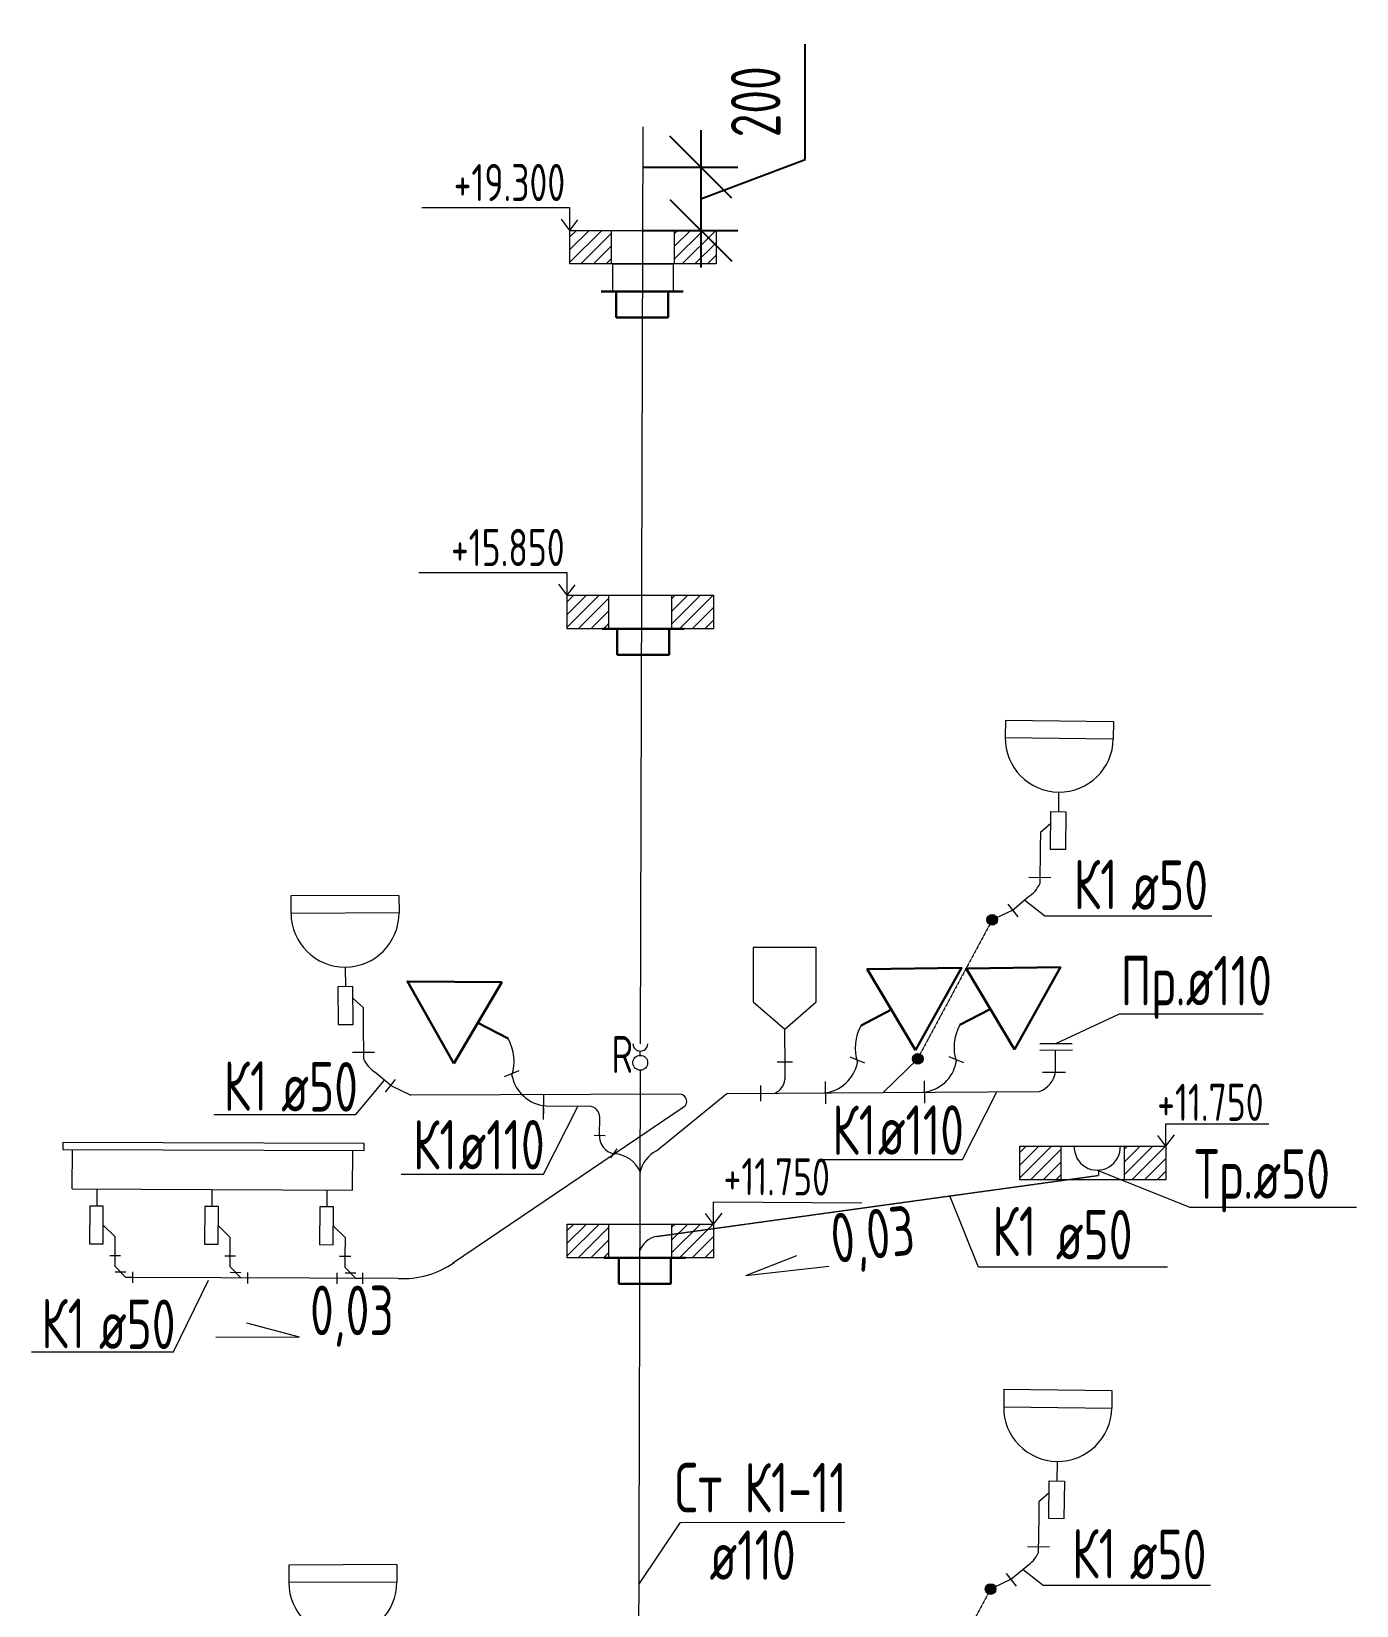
# Model space of a CAD drawing. Header units: millimetres. Extents: x -8689834 to 9419935, y -370377 to 166066.
# Drawn here: x -30921 to -25570, y -302384 to -296027 of the extents above; entities that cross this region are included whole.
import ezdxf

# ---------------------------------------------------------------- set-up
doc = ezdxf.new("R2010")
doc.units = ezdxf.units.MM
doc.header["$MEASUREMENT"] = 0
doc.linetypes.add('01_base$0$DASHED2', pattern=[0.375, 0.25, -0.125])
doc.layers.get('0').update_dxf_attribs({"color": 250, "lineweight": 9})
for name, color, linetype, lineweight in [('_ВК-Text К1', 7, 'Continuous', 30), ('_ВК-К1', 14, 'Continuous', 40), ('_ВК-К3', 30, 'Continuous', 40), ('_ВК-переход на SML', 3, 'Continuous', 30), ('_ВК-противопожарные муфты', 1, 'Continuous', 30), ('_Санпр', 7, 'Continuous', 30), ('_Сантехника', 7, 'Continuous', 30), ('ВК_канализация', 32, 'Continuous', 30), ('тх разм', 250, 'Continuous', 9)]:
    doc.layers.add(name, color=color, linetype=linetype, lineweight=lineweight)
doc.layers.add('PDF __Сантехника', color=7, linetype='Continuous')
doc.styles.add('ISOCPEUR', font='isocpeur.ttf', dxfattribs={"width": 0.7})
doc.styles.add('ГОСТ 2.304', font='isocpeur.ttf', dxfattribs={"width": 0.7})
doc.dimstyles.new('СПДС', dxfattribs={"dimscale": 100, "dimtxt": 2.5, "dimasz": 2.5, "dimexe": 1.5, "dimexo": 0, "dimgap": 1, "dimtad": 1, "dimdec": 0, "dimrnd": 1, "dimtxsty": 'ГОСТ 2.304', "dimblk": 'OBLIQUE', "dimcen": 2.5, "dimdle": 1.5, "dimadec": 0, "dimazin": 2, "dimtfac": 0.75, "dimtdec": 0, "dimtmove": 1, "dimatfit": 3, "dimfxl": 1, "dimtolj": 1, "dimarcsym": 1})

# ---------------------------------------------------------------- blocks, each defined once
blk = doc.blocks.new('Протв_муфта')
at = {"layer": '_ВК-противопожарные муфты', "ltscale": 200, "transparency": 33554687}
for p, q in [((-205634.7, 240869.1), (-206106.4, 240869.1)), ((-206020.5, 240719.1), (-206020.5, 240869.1)), ((-205720.5, 240869.1), (-205720.5, 240719.1)), ((-205720.5, 240719.1), (-206020.5, 240719.1))]:
    blk.add_line(p, q, dxfattribs=at)
blk = doc.blocks.new('_Oblique')
at = {"color": 0, "linetype": 'ByBlock', "lineweight": -2}
blk.add_line((-0.5, -0.5), (0.5, 0.5), dxfattribs=at)
blk = doc.blocks.new('*D2071')
at = {"layer": 'тх разм', "color": 0, "lineweight": -2, "ltscale": 100, "transparency": 16777216}
for p, q in [((-27795.7, -296543.8), (-27795.7, -296077.8)), ((-28217.9, -296425.3), (-28217.9, -296980)), ((-28217.9, -296702.7), (-27795.7, -296543.8)), ((-28449.9, -296575.3), (-28067.9, -296575.3)), ((-28450.9, -296830), (-28067.9, -296830))]:
    blk.add_line(p, q, dxfattribs=at)
at = {"layer": 'тх разм', "color": 0, "lineweight": -2, "ltscale": 100, "transparency": 16777216, "xscale": 250, "yscale": 250, "zscale": 250}
for p, rotation in [((-28217.9, -296575.3), 90), ((-28217.9, -296830), 270)]:
    blk.add_blockref('_Oblique', p, dxfattribs=dict(at, rotation=rotation))
at = {"layer": 'тх разм', "color": 0, "lineweight": 13, "ltscale": 100, "transparency": 16777216, "insert": (-27995.7, -296310.8), "char_height": 250, "attachment_point": 5, "rotation": 90, "style": 'ГОСТ 2.304'}
blk.add_mtext('\\A1;{\\H0.8x;200}', dxfattribs=at)
blk = doc.blocks.new('Унитаз')
at = {"layer": '_Сантехника', "lineweight": 30}
blk.add_line((-161311, 33423.9), (-161136.8, 33336.3), dxfattribs=at)
blk.add_lwpolyline([(-161445.9, 33190.8), (-161714.3, 33656.9), (-161176.2, 33656.9)], close=True, dxfattribs=at)

msp = doc.modelspace()

# ---------------------------------------------------------------- hatches: boundary and pattern name
at = {"ltscale": 500, "transparency": 33554636}
h = msp.add_hatch(color=7, dxfattribs=at)
h.dxf.hatch_style = 1
h.paths.add_polyline_path([(-27062.1, -299610.1, 1), (-27019.8, -299619.1, 1)])
h = msp.add_hatch(color=7, dxfattribs=at)
h.dxf.hatch_style = 1
h.paths.add_polyline_path([(-27362.3, -300171.8, 1), (-27320, -300180.7, 1)])
h = msp.add_hatch(color=7, dxfattribs=at)
h.dxf.hatch_style = 1
h.paths.add_polyline_path([(-27068.4, -302312.9, 1), (-27026.1, -302321.9, 1)])
at = {"layer": '_ВК-К3', "lineweight": 13}
h = msp.add_hatch(dxfattribs=at)
h.set_pattern_fill('ANSI31', scale=11.388071, angle=180)
h.set_pattern_definition([(225, (-82324.673, -317197.923), (25.566948, -25.566948), [])])
h.paths.add_polyline_path([(-28745.9, -296965.5), (-28579.1, -296965.5), (-28579.1, -296830), (-28745.9, -296830)])
h.paths.add_polyline_path([(-28323.3, -296965.5), (-28155.9, -296965.5), (-28155.9, -296830), (-28323.3, -296830)])
h = msp.add_hatch(dxfattribs=at)
h.set_pattern_fill('ANSI31', scale=11.388071, angle=180)
h.set_pattern_definition([(225, (-82335.6, -318671.926), (25.566948, -25.566948), [])])
h.paths.add_polyline_path([(-28756.8, -298439.5), (-28590.1, -298439.5), (-28590.1, -298304), (-28756.8, -298304)])
h.paths.add_polyline_path([(-28334.2, -298439.5), (-28166.9, -298439.5), (-28166.9, -298304), (-28334.2, -298304)])
h = msp.add_hatch(dxfattribs=at)
h.set_pattern_fill('ANSI31', scale=11.388071, angle=180)
h.set_pattern_definition([(225, (-80508.282, -320896.476), (25.566948, -25.566948), [])])
h.paths.add_polyline_path([(-26929.5, -300664.1), (-26762.7, -300664.1), (-26762.7, -300528.5), (-26929.5, -300528.5)])
h.paths.add_polyline_path([(-26506.9, -300664.1), (-26339.5, -300664.1), (-26339.5, -300528.5), (-26506.9, -300528.5)])
h = msp.add_hatch(dxfattribs=at)
h.set_pattern_fill('ANSI31', scale=11.388071, angle=180)
h.set_pattern_definition([(225, (-82335.6, -321211.68), (25.566948, -25.566948), [])])
h.paths.add_polyline_path([(-28756.8, -300979.3), (-28590.1, -300979.3), (-28590.1, -300843.7), (-28756.8, -300843.7)])
h.paths.add_polyline_path([(-28334.2, -300979.3), (-28166.9, -300979.3), (-28166.9, -300843.7), (-28334.2, -300843.7)])

# ---------------------------------------------------------------- linework, layer by layer
at = {"color": 244, "ltscale": 500, "true_color": 0x991b1e}
for points in [[(-28461.2, -300115.1), (-28449.9, -296412.3)], [(-26977.5, -299551.6), (-26937.5, -299602.9)], [(-28483.1, -307888.6), (-28461.5, -300221.8)], [(-26983.8, -302254.4), (-26943.8, -302305.7)]]:
    msp.add_lwpolyline(points, dxfattribs=at)
at = {"color": 7, "ltscale": 500}
for points in [[(-28745.9, -296830), (-28745.9, -296739.5), (-29344.8, -296739.6)], [(-28745.9, -296830), (-28780.6, -296784.9)], [(-28745.9, -296830), (-28713.8, -296787.3)], [(-28756.8, -298304), (-28756.8, -298213.5), (-29355.7, -298213.6)], [(-28756.8, -298304), (-28791.5, -298258.9)], [(-28756.8, -298304), (-28724.7, -298261.3)], [(-30184.1, -300400.5), (-29610.4, -300400.5), (-29494.3, -300262.6)], [(-26339.5, -300528.5), (-26371.6, -300485.9)], [(-26339.5, -300528.5), (-26339.5, -300438), (-25923.6, -300438.1)], [(-26339.5, -300528.5), (-26304.8, -300483.5)], [(-28166.9, -300843.7), (-28198.7, -300800.9)], [(-28166.9, -300843.7), (-28166.3, -300753.2), (-27567.4, -300756.9)], [(-28166.9, -300843.7), (-28131.9, -300798.9)], [(-30920.5, -301359.4), (-30346.7, -301359.4), (-30205.5, -301070)]]:
    msp.add_lwpolyline(points, dxfattribs=at)
at = {"color": 18, "ltscale": 500, "true_color": 0x000000, "elevation": 0}
for points in [[(-26153.3, -299599.9), (-26828.6, -299599.9), (-26909.6, -299536.7)], [(-26159.6, -302302.7), (-26834.9, -302302.7), (-26915.9, -302239.5)]]:
    msp.add_lwpolyline(points, dxfattribs=at)
at = {"color": 244, "ltscale": 100, "true_color": 0x991b1e, "elevation": 0}
for points in [[(-26960.3, -299576.3), (-27040.9, -299614.6)], [(-28844.9, -300365.4), (-28669.2, -300367.5)], [(-28285.2, -300370.5), (-29220, -301002.6)], [(-29440, -301063), (-30511.3, -301059.4)], [(-26966.6, -302279.1), (-27047.2, -302317.4)]]:
    msp.add_lwpolyline(points, dxfattribs=at)
at = {"color": 18, "linetype": '01_base$0$DASHED2', "true_color": 0x000000}
for points in [[(-27040.9, -299614.6), (-27334.2, -300160.5)], [(-27047.2, -302317.4), (-27340.5, -302863.3)]]:
    msp.add_lwpolyline(points, dxfattribs=at)
at = {"color": 18, "ltscale": 100, "true_color": 0x000000, "elevation": 0}
msp.add_lwpolyline([(-26783.4, -300114.2), (-26526.3, -299993.9), (-25946, -299993.9)], dxfattribs=at)
at = {"color": 244, "ltscale": 500, "true_color": 0x991b1e, "elevation": 0}
for points in [[(-26848.9, -300114.6), (-26717.9, -300113.8)], [(-26847.9, -300140.6), (-26716.9, -300139.8)], [(-26785.2, -300229), (-26785.7, -300140.2)], [(-26837.4, -300230.4), (-26745.2, -300230.2)], [(-29451.4, -300259.5), (-29491.7, -300310.6)]]:
    msp.add_lwpolyline(points, dxfattribs=at)
at = {"color": 244, "ltscale": 100, "true_color": 0x991b1e}
for points in [[(-27341.2, -300176.2), (-27481.2, -300311.7)], [(-29468.7, -300284.1), (-29388.4, -300322.9)], [(-28300.4, -300318.8), (-29388.4, -300322.9)], [(-28396.2, -300547), (-28112.1, -300315.4), (-26850.3, -300308)]]:
    msp.add_lwpolyline(points, dxfattribs=at)
at = {"color": 7, "ltscale": 500, "elevation": 0}
for points in [[(-29427.2, -300641.7), (-28853.4, -300641.7), (-28714.8, -300368.3)], [(-27734.1, -300582.4), (-27160.3, -300582.4), (-27021.7, -300309)], [(-26332.6, -301017.7), (-27096.8, -301017.7), (-27212.5, -300729.7)]]:
    msp.add_lwpolyline(points, dxfattribs=at)
at = {"color": 244, "linetype": '01_base$0$DASHED2', "true_color": 0x991b1e}
msp.add_lwpolyline([(-28397.5, -300893.3), (-26612.7, -300646.8), (-26612.7, -300646.8), (-26612.7, -300646.8)], dxfattribs=at)
at = {"color": 18, "ltscale": 100, "true_color": 0x000000}
msp.add_lwpolyline([(-26616.6, -300625.7), (-26242.9, -300775.2), (-25569.6, -300775.2)], dxfattribs=at)
at = {"color": 7, "ltscale": 500}
for centre in [(-27040.9, -299614.6), (-27341.2, -300176.2), (-27047.2, -302317.4)]:
    msp.add_circle(centre, 21.6, dxfattribs=at)
at = {"color": 244, "ltscale": 100, "true_color": 0x991b1e}
for centre, radius, start, end in [((-28303.7, -300347.9), 29.2, 309.33902, 83.56418), ((-29421.1, -300700.5, 0), 363, 267.02419, 304.90462)]:
    msp.add_arc(centre, radius, start, end, dxfattribs=at)
at = {"color": 244, "ltscale": 500, "true_color": 0x991b1e}
for centre, radius, start, end in [((-28574.6, -300681.9), 123, 22.46651, 86.63895), ((-28378.5, -300982.9), 91.6, 101.97428, 161.54253)]:
    msp.add_arc(centre, radius, start, end, dxfattribs=at)
at = {"layer": '_ВК-Text К1', "color": 7, "lineweight": 13, "ltscale": 100}
for p, q in [((-28035.8, -301050.8, 0), (-27830.3, -300969.9, 0)), ((-28035.8, -301050.8, 0), (-27700.4, -301013.5, 0)), ((-29838, -301300.7), (-30051.3, -301243.3)), ((-29838, -301300.7), (-30175.5, -301301.1))]:
    msp.add_line(p, q, dxfattribs=at)
at = {"layer": '_ВК-К1', "lineweight": 13}
for p, q in [((-26846.8, -299324.4, 0), (-26848.5, -299468.6, 0)), ((-26960.3, -299576.3, 0), (-26894.9, -299522, 0)), ((-29580.6, -300031.5, 0), (-29579.8, -300175.7, 0)), ((-27877.9, -300132), (-27877.9, -300259.9)), ((-29468.7, -300284.1), (-29533.8, -300229.4, 0)), ((-28627.1, -300483.3, 0), (-28625.9, -300412.3, 0)), ((-26853.1, -302027.2, 0), (-26854.8, -302171.4, 0)), ((-26966.6, -302279.1, 0), (-26901.2, -302224.8, 0))]:
    msp.add_line(p, q, dxfattribs=at)
at = {"layer": '_ВК-К1', "lineweight": 13, "transparency": 33554687, "elevation": 0, "flags": 128}
for points in [[(-26892.6, -299442.5), (-26803.8, -299443.6)], [(-29535.5, -300149.9), (-29624.4, -300150.4)], [(-27554.8, -300193.8), (-27613.8, -300169.8)], [(-27155.6, -300191.5), (-27214.6, -300167.5)], [(-29010.4, -300246.8), (-28951.4, -300222.6)], [(-28852.2, -300410.2), (-28851.3, -300319.2)], [(-28852.2, -300420.8), (-28851.8, -300375.3)], [(-26898.9, -302145.3), (-26810, -302146.4)]]:
    msp.add_lwpolyline(points, dxfattribs=at)
at = {"layer": '_ВК-К1', "lineweight": 13, "transparency": 33554687, "flags": 128}
for points in [[(-27846.8, -300190.1), (-27909, -300190.1)], [(-27974.9, -300347.2), (-27974.9, -300283.5)], [(-27712.2, -300357.9), (-27713.5, -300266.9)], [(-27313, -300355.6), (-27314.3, -300264.6)], [(-30604.3, -300969.9), (-30560.8, -300970.1)], [(-30582.7, -301014.6), (-30582.6, -300970)], [(-30139.7, -300971.7), (-30096.1, -300971.8)], [(-30118.1, -301016.3), (-30117.9, -300971.7)], [(-29676.1, -300973.4), (-29631.5, -300973.6)], [(-29653.4, -301018.1), (-29653.3, -300973.5)], [(-30582.8, -301036.4), (-30539.3, -301036.5)], [(-30511.3, -301059.4), (-30539.3, -301059.3), (-30582.7, -301014.6)], [(-30511.4, -301081.2), (-30511.3, -301036.6)], [(-30118.2, -301038.1), (-30074.6, -301038.3)], [(-30046.7, -301061.2), (-30074.7, -301061.1), (-30118.1, -301016.3)], [(-30046.8, -301083), (-30046.6, -301038.4)], [(-29687.7, -301039.7), (-29687.9, -301084.3)], [(-29653.5, -301039.9), (-29610, -301040)], [(-29582, -301063), (-29610, -301062.9), (-29653.4, -301018.1)], [(-29582.1, -301084.7), (-29582, -301040.1)]]:
    msp.add_lwpolyline(points, dxfattribs=at)
at = {"layer": '_ВК-К1', "lineweight": 13, "elevation": 0, "flags": 128}
for points in [[(-28648, -300484), (-28603.5, -300485.7)], [(-28580.7, -300576.3), (-28554.9, -300540)]]:
    msp.add_lwpolyline(points, dxfattribs=at)
at = {"layer": '_ВК-К1', "lineweight": 13, "ltscale": 100}
for centre, radius, start, end in [((-26964.2, -299415, 0), 127.5, 302.90836, 335.11571), ((-27403, -300133.1, 0), 191, 151.21508, 197.63963), ((-27003.8, -300130.8, 0), 191, 151.21508, 197.63963), ((-29162.4, -300186.8, 0), 191, 342.61593, 29.04049), ((-29463.8, -300122.8, 0), 127.5, 204.50507, 236.71243), ((-27733.4, -300162.8), 151, 275.21563, 349.22792), ((-27334.2, -300160.5), 151, 275.21563, 349.22792), ((-26885, -300213, 0), 101.1, 290.09641, 350.94002), ((-28831.9, -300215, 0), 151, 191.02764, 265.03994), ((-27946.1, -300252), 68.7, 292.7847, 353.36193), ((-28555.1, -300488, 0), 72.2, 176.26086, 260.18523), ((-28336, -300662.6), 130.3, 117.53368, 167.71183), ((-26970.5, -302117.8, 0), 127.5, 302.90836, 335.11571)]:
    msp.add_arc(centre, radius, start, end, dxfattribs=at)
at = {"layer": '_ВК-К1', "lineweight": 13}
msp.add_arc((-28670, -300411.6, 0), 44.1, 359.00168, 89.00168, dxfattribs=at)
at = {"layer": '_ВК-К3', "color": 7, "lineweight": 13}
for p, q in [((-28578.5, -296965.5), (-28578.5, -296830)), ((-28323.7, -296965.1), (-28323.3, -296829.5)), ((-28589.4, -298439.5), (-28589.4, -298304)), ((-28334.6, -298439.1), (-28334.2, -298303.5)), ((-26761.7, -300663.6), (-26762.1, -300528)), ((-26507, -300664.1), (-26507, -300528.5)), ((-28589.4, -300979.3), (-28589.4, -300843.7)), ((-28334.6, -300978.8), (-28334.2, -300843.2))]:
    msp.add_line(p, q, dxfattribs=at)
for points in [[(-28155.9, -296965.5), (-28745.9, -296965.5), (-28745.9, -296830), (-28155.9, -296830)], [(-28166.9, -298439.5), (-28756.8, -298439.5), (-28756.8, -298304), (-28166.9, -298304)], [(-26339.5, -300664.1), (-26929.5, -300664.1), (-26929.5, -300528.5), (-26339.5, -300528.5)], [(-28166.9, -300979.3), (-28756.8, -300979.3), (-28756.8, -300843.7), (-28166.9, -300843.7)]]:
    msp.add_lwpolyline(points, close=True, dxfattribs=at)
at = {"layer": '_ВК-переход на SML', "lineweight": 13}
msp.add_lwpolyline([(-28573.4, -296965.5), (-28329.7, -296965.5), (-28329.7, -297076.9), (-28573.4, -297076.9)], close=True, dxfattribs=at)
at = {"layer": '_Санпр', "lineweight": 13}
for p, q in [((-26987.4, -298807.7, 0), (-26988.2, -298878.3, 0)), ((-26987.4, -298807.7, 0), (-26551.1, -298813, 0)), ((-26551.1, -298813, 0), (-26552, -298883.5, 0)), ((-26988.2, -298878.3, 0), (-26552, -298883.5, 0)), ((-26772.7, -299099, 0), (-26773.7, -299178.1, 0)), ((-26846, -299261.7, 0), (-26846.8, -299324.4, 0)), ((-26804.7, -299225.4, 0), (-26846, -299261.7, 0)), ((-29436.6, -299515.7, 0), (-29872.9, -299518.1, 0)), ((-29872.9, -299518.1, 0), (-29872.5, -299588.6, 0)), ((-29436.6, -299515.7, 0), (-29436.2, -299586.3, 0)), ((-29436.2, -299586.3, 0), (-29872.5, -299588.6, 0)), ((-29653.2, -299805.6, 0), (-29652.7, -299884.7, 0)), ((-29622, -299932.1, 0), (-29580.9, -299968.7, 0)), ((-29580.9, -299968.7, 0), (-29580.6, -300031.5, 0)), ((-26993.7, -301510.5, 0), (-26994.5, -301581.1, 0)), ((-26993.7, -301510.5, 0), (-26557.4, -301515.8, 0)), ((-26557.4, -301515.8, 0), (-26558.3, -301586.3, 0)), ((-26994.5, -301581.1, 0), (-26558.3, -301586.3, 0)), ((-26779, -301801.8, 0), (-26780, -301880.9, 0)), ((-26811, -301928.2, 0), (-26852.3, -301964.5, 0)), ((-26852.3, -301964.5, 0), (-26853.1, -302027.2, 0)), ((-29445.6, -302218.5, 0), (-29881.9, -302220.9, 0)), ((-29881.9, -302220.9, 0), (-29881.5, -302291.4, 0)), ((-29445.6, -302218.5, 0), (-29445.3, -302289.1, 0)), ((-29445.3, -302289.1, 0), (-29881.5, -302291.4, 0))]:
    msp.add_line(p, q, dxfattribs=at)
at = {"layer": '_Санпр', "lineweight": 13, "elevation": 0}
for points in [[(-26804.2, -299177.7), (-26743.2, -299178.5), (-26745, -299331), (-26806, -299330.3)], [(-29622.2, -299884.5), (-29683.2, -299884.8), (-29682.4, -300037.4), (-29621.4, -300037.1)], [(-26810.5, -301880.5), (-26749.5, -301881.2), (-26751.3, -302033.8), (-26812.3, -302033.1)]]:
    msp.add_lwpolyline(points, close=True, dxfattribs=at)
at = {"layer": '_Санпр', "lineweight": 13}
for centre, start, end in [((-26770.1, -298880.9, 0), 179.31326, 359.31326), ((-29654.3, -299587.4, 0), 180.30753, 0.30753), ((-26776.4, -301583.7, 0), 179.31326, 359.31326), ((-29663.4, -302290.2, 0), 180.30753, 0.30753)]:
    msp.add_arc(centre, 218.1, start, end, dxfattribs=at)
at = {"layer": '_Сантехника', "lineweight": 13, "flags": 128}
for points in [[(-27877.9, -300056.6), (-27751.4, -299946.4), (-27751.4, -299725.9), (-28005.5, -299725.9), (-28005.5, -299946.4), (-27877.9, -300056.6)], [(-27877.9, -300132), (-27877.9, -300056.6)]]:
    msp.add_lwpolyline(points, dxfattribs=at)
at = {"layer": '_Сантехника', "lineweight": 13}
for points in [[(-29577.4, -300518.5), (-30794.1, -300514.4), (-30794.2, -300542.4), (-29577.5, -300546.5), (-29577.4, -300518.5)], [(-29623.7, -300706), (-29623.1, -300546.3)], [(-30755.6, -300701.7), (-29623.7, -300706)], [(-30656.7, -300702.1), (-30657, -300770.6)], [(-30192.1, -300703.9), (-30192.4, -300772.3)], [(-29727.5, -300705.6), (-29727.7, -300774.1)], [(-30630.6, -300770.7), (-30685.5, -300770.5), (-30686.1, -300922.9), (-30631.1, -300923.1), (-30630.6, -300770.7)], [(-30165.9, -300772.4), (-30220.9, -300772.2), (-30221.5, -300924.7), (-30166.5, -300924.9), (-30165.9, -300772.4)], [(-29701.3, -300774.2), (-29756.2, -300774), (-29756.8, -300926.4), (-29701.8, -300926.6), (-29701.3, -300774.2)], [(-30582.3, -300895.3), (-30630.8, -300847.4)], [(-30117.6, -300897.1), (-30166.2, -300849.2)], [(-29653, -300898.8), (-29701.6, -300850.9)], [(-30582.6, -300970), (-30582.3, -300895.3)], [(-30117.9, -300971.7), (-30117.6, -300897.1)], [(-29653.3, -300973.5), (-29653, -300898.8)]]:
    msp.add_lwpolyline(points, dxfattribs=at)
at = {"layer": '_Сантехника', "lineweight": 13, "elevation": 0}
msp.add_lwpolyline([(-30755.6, -300701.7), (-30755, -300542)], dxfattribs=at)
at = {"layer": '_Сантехника', "lineweight": 13}
msp.add_arc((-26616.6, -300532.7), 93, 177.43263, 2.56737, dxfattribs=at)
at = {"layer": 'PDF __Сантехника', "color": 18, "lineweight": 13, "true_color": 0x000000}
msp.add_lwpolyline([(-26612, -300625.5), (-26612, -300646.7)], dxfattribs=at)
at = {"layer": 'ВК_канализация', "color": 244, "lineweight": 13, "ltscale": 500, "true_color": 0x991b1e}
msp.add_lwpolyline([(-28462, -300161.9), (-28461.9, -300145.1)], dxfattribs=at)
at = {"layer": 'ВК_канализация', "color": 18, "lineweight": 13, "ltscale": 500, "true_color": 0x000000}
msp.add_lwpolyline([(-27635.9, -302048.2), (-28301.6, -302050), (-28466.9, -302295.1)], dxfattribs=at)
at = {"layer": 'ВК_канализация', "color": 244, "lineweight": 13, "ltscale": 500, "true_color": 0x991b1e}
msp.add_circle((-28462.2, -300191.9), 30, dxfattribs=at)
msp.add_arc((-28461.8, -300115.1), 30, 179.67036, 359.67036, dxfattribs=at)

# ---------------------------------------------------------------- block references
at = {"layer": '_ВК-К1', "lineweight": 13, "xscale": 0.7, "yscale": 0.7, "zscale": 0.7}
for p in [(115655, -465685.3), (115659.2, -467048), (115665.4, -469587.7)]:
    msp.add_blockref('Протв_муфта', p, dxfattribs=at)
at = {"layer": '_Сантехника', "lineweight": 13}
for p, xscale, yscale, zscale, rotation in [((-141358.3, -325193.3, 0), -0.7082066135345116, 0.7082066135345115, 0.7082066135345115, 0.7759143565440407), ((-140959.1, -325191, 0), -0.7082066135345116, 0.7082066135345115, 0.7082066135345115, 0.7759143565440407), ((84903.6, -324738.5, 0), 0.7082066135345118, 0.7082066135345118, 0.7082066135345118, 359.47965045849)]:
    msp.add_blockref('Унитаз', p, dxfattribs=dict(at, xscale=xscale, yscale=yscale, zscale=zscale, rotation=rotation))

# ---------------------------------------------------------------- texts
at = {"layer": 'ВК_канализация', "color": 18, "ltscale": 100, "true_color": 0x000000, "style": 'ISOCPEUR'}
for s, insert, char_height, width, attachment_point, rotation in [('\\pxi-1,l1,t1,5;+19.300', (-29215.5, -296637.1), 150, 7500, 4, 0.04194), ('\\pxi-1,l1,t1,5;+15.850', (-29226.4, -298111.1), 150, 7500, 4, 0.04194), ('\\pxi-1,l1,t1,5;+11.750', (-25945, -300351.7), 150, 7500, 6, 359.95806), ('+11.750', (-27696.1, -300653.6), 150, 7500, 6, 359.61889), ('0,03', (-27689.5, -300926, 0), 200, 5891.51, 4, 6.31717)]:
    msp.add_mtext(s, dxfattribs=dict(at, insert=insert, char_height=char_height, width=width, attachment_point=attachment_point, rotation=rotation))
at = {"layer": 'ВК_канализация', "color": 18, "ltscale": 100, "true_color": 0x000000, "char_height": 200, "attachment_point": 4, "style": 'ISOCPEUR'}
for s, insert, width in [('К1', (-26712, -299471.8, 0), 5891.51), ('\\pxi-1,l1,t1,5;ø50', (-26478.9, -299474.9, 0), 7500), ('\\pxi-1,l1,t1,5;Пр.ø110', (-26522.2, -299887.5), 5891.51), ('К1', (-30145, -300285.9), 5891.51), ('\\pxi-1,l1,t1,5;ø50', (-29911.8, -300289.1), 7500), ('К1', (-27687, -300463.7, 0), 5891.51), ('\\pxi-1,l1,t1,5;ø110', (-27502.8, -300463.8), 7500), ('К1', (-29380.1, -300523, 0), 5891.51), ('\\pxi-1,l1,t1,5;ø110', (-29195.9, -300523.1), 7500), ('\\pxi-1,l1,t1,5;Тр.ø50', (-26224.4, -300668.5), 5891.51), ('К1', (-27040.4, -300872.6, 0), 5891.51), ('\\pxi-1,l1,t1,5;ø50', (-26784, -300886.4, 0), 7500), ('0,03', (-29795.6, -301215.4), 5891.51), ('К1', (-30881.4, -301244.9), 5891.51), ('\\pxi-1,l1,t1,5;ø50', (-30648.2, -301248), 7500), ('Ст К1-11', (-28322.6, -301907.9), 5891.51), ('\\pxi-1,l1,t1,5;ø110', (-28182.3, -302180.3), 7500), ('К1', (-26718.3, -302174.6, 0), 5891.51), ('\\pxi-1,l1,t1,5;ø50', (-26485.1, -302177.7, 0), 7500)]:
    msp.add_mtext(s, dxfattribs=dict(at, insert=insert, width=width))
at = {"layer": 'ВК_канализация', "color": 7, "ltscale": 100, "insert": (-28578, -300158.2), "char_height": 150, "width": 7500, "attachment_point": 4, "rotation": 0.04194, "style": 'ISOCPEUR'}
msp.add_mtext('\\pxi-1,l1,t1,5;R', dxfattribs=at)

# ---------------------------------------------------------------- dimensions: what is measured, and where the dimension line sits
at = {"layer": 'тх разм', "color": 7, "lineweight": 13, "ltscale": 100}
dim = msp.add_linear_dim(base=(-28217.9, -296830), p1=(-28449.9, -296575.3), p2=(-28450.9, -296830), angle=90, text='{\\H0.8x;200}', dimstyle='СПДС', dxfattribs=at)
dim.commit()
dim.dimension.update_dxf_attribs({"geometry": '*D2071', "text_midpoint": (-27795.7, -296443.8), "dimtype": 160})

doc.saveas('drawing.dxf')
